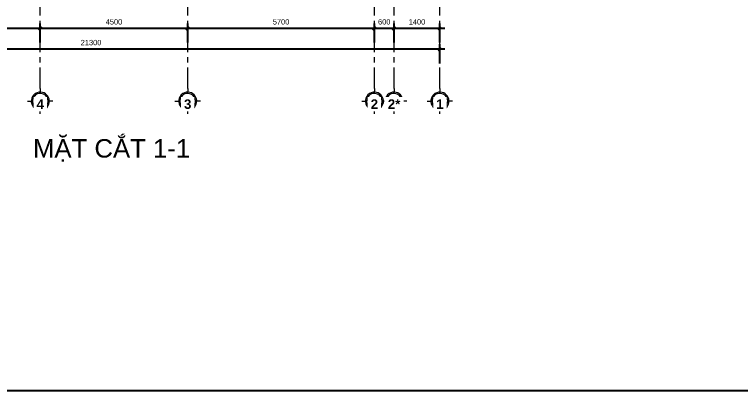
# Model space of a CAD drawing. Header units: millimetres. Extents: x 2164007 to 2324354, y -2513385 to -2308978.
# Drawn here: x 2219618 to 2241779, y -2476776 to -2465301 of the extents above; entities that cross this region are included whole.
import ezdxf

# ---------------------------------------------------------------- set-up
doc = ezdxf.new("R2010")
doc.units = ezdxf.units.MM
doc.linetypes.add('Grid Line', pattern=[22.225, 12.7, -3.175, 3.175, -3.175])
doc.layers.add('5', color=5, linetype='Continuous')
for name, color, linetype, lineweight in [('A-ANNO-DIMS', 211, 'Continuous', 9), ('G-ANNO-TEXT', 231, 'Continuous', 9), ('S-GRID', 8, 'Continuous', 9), ('S-GRID-IDEN', 8, 'Continuous', 9)]:
    doc.layers.add(name, color=color, linetype=linetype, lineweight=lineweight)
doc.styles.add('Arial_1', font='arial.ttf', dxfattribs={"height": 162.282934})
doc.styles.add('Arial_B', font='arialbd.ttf', dxfattribs={"height": 190.266788})
doc.dimstyles.new('Dim_dai_ca_vu', dxfattribs={"dimscale": 304.8, "dimtxt": 165, "dimasz": 0.292969, "dimexe": 0.492126, "dimexo": 0.0625, "dimgap": 0.393701, "dimtad": 1, "dimdec": 0, "dimzin": 0, "dimdsep": 46, "dimtxsty": 'Arial_1', "dimblk1": 'OBLIQUE', "dimblk2": 'OBLIQUE', "dimsah": 1, "dimcen": 0.09, "dimdle": 0.492126, "dimadec": 0, "dimazin": 0, "dimtfac": 1, "dimtdec": 4, "dimtix": 1, "dimtmove": 0, "dimatfit": 3, "dimfxl": 0.984252, "dimfxlon": 1, "dimtvp": 1, "dimtfill": 1, "dimtolj": 1, "dimtzin": 0, "dimarcsym": 2})

# ---------------------------------------------------------------- blocks, each defined once
blk = doc.blocks.new('Grid - Structural Grid-308830-MC 1-1')
at = {"layer": 'S-GRID-IDEN'}
for p, q in [((-9697, -2935), (-9697, -3047)), ((-10085, -3322), (-9972, -3322)), ((-9309, -3322), (-9422, -3322)), ((-9697, -3710), (-9697, -3598))]:
    blk.add_line(p, q, dxfattribs=at)
at = {"layer": 'S-GRID-IDEN', "lineweight": 13}
for start, end in [(86.5906, 185.4173), (3.4094, 86.5906), (275.4173, 3.4094), (185.4173, 275.4173)]:
    blk.add_arc((-9697, -3322), 275, start, end, dxfattribs=at)
at = {"layer": 'S-GRID-IDEN'}
for start, end in [(86.5906, 185.4173), (3.4094, 86.5906), (275.4173, 3.4094), (185.4173, 275.4173)]:
    blk.add_arc((-9697, -3322), 238, start, end, dxfattribs=at)
blk = doc.blocks.new('_Oblique')
at = {"color": 0, "linetype": 'ByBlock', "lineweight": -2}
blk.add_line((-0.5, -0.5), (0.5, 0.5), dxfattribs=at)
blk = doc.blocks.new('*D534')
at = {"layer": 'A-ANNO-DIMS', "color": 0, "lineweight": -2}
for p, q in [((2231204, -2466160), (2231204, -2465579)), ((2232604, -2466160), (2232604, -2465579)), ((2232754, -2465729), (2231054, -2465729))]:
    blk.add_line(p, q, dxfattribs=at)
at = {"layer": 'Defpoints', "color": 0}
for p in [(2231204, -2465729), (2231204, -2466179), (2232604, -2466179)]:
    blk.add_point(p, dxfattribs=at)
at = {"layer": 'A-ANNO-DIMS', "color": 0, "lineweight": -2, "xscale": 89.296875, "yscale": 89.296875, "zscale": 89.296875, "rotation": 180}
blk.add_blockref('_Oblique', (2231204, -2465729), dxfattribs=at)
at = {"layer": 'A-ANNO-DIMS', "color": 0, "lineweight": -2, "xscale": 89.296875, "yscale": 89.296875, "zscale": 89.296875}
blk.add_blockref('_Oblique', (2232604, -2465729), dxfattribs=at)
at = {"layer": 'A-ANNO-DIMS', "color": 0, "insert": (2231904, -2465526), "char_height": 162.3, "attachment_point": 5, "style": 'Arial_1', "bg_fill": 3, "box_fill_scale": 1.1, "bg_fill_color": 256, "bg_fill_true_color": 13158600, "bg_fill_transparency": 115}
blk.add_mtext('\\A1;1400', dxfattribs=at)
blk = doc.blocks.new('*D535')
at = {"layer": 'A-ANNO-DIMS', "color": 0, "lineweight": -2}
for p, q in [((2230604, -2466160), (2230604, -2465579)), ((2231204, -2466160), (2231204, -2465579)), ((2231354, -2465729), (2230454, -2465729))]:
    blk.add_line(p, q, dxfattribs=at)
at = {"layer": 'Defpoints', "color": 0}
for p in [(2230604, -2466179), (2231204, -2466179)]:
    blk.add_point(p, dxfattribs=at)
at = {"layer": 'A-ANNO-DIMS', "color": 0, "lineweight": -2, "xscale": 89.296875, "yscale": 89.296875, "zscale": 89.296875, "rotation": 180}
blk.add_blockref('_Oblique', (2230604, -2465729), dxfattribs=at)
at = {"layer": 'A-ANNO-DIMS', "color": 0, "lineweight": -2, "xscale": 89.296875, "yscale": 89.296875, "zscale": 89.296875}
blk.add_blockref('_Oblique', (2231204, -2465729), dxfattribs=at)
at = {"layer": 'A-ANNO-DIMS', "color": 0, "insert": (2230904, -2465526), "char_height": 162.3, "attachment_point": 5, "style": 'Arial_1', "bg_fill": 3, "box_fill_scale": 1.1, "bg_fill_color": 256, "bg_fill_true_color": 13158600, "bg_fill_transparency": 15847316}
blk.add_mtext('\\A1;600', dxfattribs=at)
at = {"layer": 'Defpoints', "color": 0}
blk.add_point((2230604, -2465729), dxfattribs=at)
blk = doc.blocks.new('*D536')
at = {"layer": 'A-ANNO-DIMS', "color": 0, "lineweight": -2}
for p, q in [((2224904, -2466160), (2224904, -2465579)), ((2230604, -2466160), (2230604, -2465579)), ((2230754, -2465729), (2224754, -2465729))]:
    blk.add_line(p, q, dxfattribs=at)
at = {"layer": 'Defpoints', "color": 0}
for p in [(2224904, -2465729), (2224904, -2466179), (2230604, -2466179)]:
    blk.add_point(p, dxfattribs=at)
at = {"layer": 'A-ANNO-DIMS', "color": 0, "lineweight": -2, "xscale": 89.296875, "yscale": 89.296875, "zscale": 89.296875, "rotation": 180}
blk.add_blockref('_Oblique', (2224904, -2465729), dxfattribs=at)
at = {"layer": 'A-ANNO-DIMS', "color": 0, "lineweight": -2, "xscale": 89.296875, "yscale": 89.296875, "zscale": 89.296875}
blk.add_blockref('_Oblique', (2230604, -2465729), dxfattribs=at)
at = {"layer": 'A-ANNO-DIMS', "color": 0, "insert": (2227754, -2465526), "char_height": 162.3, "attachment_point": 5, "style": 'Arial_1', "bg_fill": 3, "box_fill_scale": 1.1, "bg_fill_color": 256, "bg_fill_true_color": 13158600, "bg_fill_transparency": 15847316}
blk.add_mtext('\\A1;5700', dxfattribs=at)
blk = doc.blocks.new('*D537')
at = {"layer": 'A-ANNO-DIMS', "color": 0, "lineweight": -2}
for p, q in [((2220404, -2466160), (2220404, -2465579)), ((2224904, -2466160), (2224904, -2465579)), ((2225054, -2465729), (2220254, -2465729))]:
    blk.add_line(p, q, dxfattribs=at)
at = {"layer": 'Defpoints', "color": 0}
for p in [(2220404, -2465729), (2220404, -2466179), (2224904, -2466179)]:
    blk.add_point(p, dxfattribs=at)
at = {"layer": 'A-ANNO-DIMS', "color": 0, "lineweight": -2, "xscale": 89.296875, "yscale": 89.296875, "zscale": 89.296875, "rotation": 180}
blk.add_blockref('_Oblique', (2220404, -2465729), dxfattribs=at)
at = {"layer": 'A-ANNO-DIMS', "color": 0, "lineweight": -2, "xscale": 89.296875, "yscale": 89.296875, "zscale": 89.296875}
blk.add_blockref('_Oblique', (2224904, -2465729), dxfattribs=at)
at = {"layer": 'A-ANNO-DIMS', "color": 0, "insert": (2222654, -2465526), "char_height": 162.3, "attachment_point": 5, "style": 'Arial_1', "bg_fill": 3, "box_fill_scale": 1.1, "bg_fill_color": 256, "bg_fill_true_color": 13158600, "bg_fill_transparency": 15847832}
blk.add_mtext('\\A1;4500', dxfattribs=at)
blk = doc.blocks.new('*D538')
at = {"layer": 'A-ANNO-DIMS', "color": 0, "lineweight": -2}
for p, q in [((2214404, -2466160), (2214404, -2465579)), ((2220404, -2466160), (2220404, -2465579)), ((2220554, -2465729), (2214254, -2465729))]:
    blk.add_line(p, q, dxfattribs=at)
at = {"layer": 'Defpoints', "color": 0}
for p in [(2214404, -2465729), (2214404, -2466179), (2220404, -2466179)]:
    blk.add_point(p, dxfattribs=at)
at = {"layer": 'A-ANNO-DIMS', "color": 0, "lineweight": -2, "xscale": 89.296875, "yscale": 89.296875, "zscale": 89.296875, "rotation": 180}
blk.add_blockref('_Oblique', (2214404, -2465729), dxfattribs=at)
at = {"layer": 'A-ANNO-DIMS', "color": 0, "lineweight": -2, "xscale": 89.296875, "yscale": 89.296875, "zscale": 89.296875}
blk.add_blockref('_Oblique', (2220404, -2465729), dxfattribs=at)
at = {"layer": 'A-ANNO-DIMS', "color": 0, "insert": (2217404, -2465526), "char_height": 162.3, "attachment_point": 5, "style": 'Arial_1', "bg_fill": 3, "box_fill_scale": 1.1, "bg_fill_color": 256, "bg_fill_true_color": 13158600, "bg_fill_transparency": 6507689}
blk.add_mtext('\\A1;6000', dxfattribs=at)
blk = doc.blocks.new('*D540')
at = {"layer": 'A-ANNO-DIMS', "color": 0, "lineweight": -2}
for p, q in [((2211304, -2466792), (2211304, -2466211)), ((2232604, -2466792), (2232604, -2466211)), ((2232754, -2466361), (2211154, -2466361))]:
    blk.add_line(p, q, dxfattribs=at)
at = {"layer": 'Defpoints', "color": 0}
for p in [(2211304, -2466361), (2211304, -2466811), (2232604, -2466811)]:
    blk.add_point(p, dxfattribs=at)
at = {"layer": 'A-ANNO-DIMS', "color": 0, "lineweight": -2, "xscale": 89.296875, "yscale": 89.296875, "zscale": 89.296875, "rotation": 180}
blk.add_blockref('_Oblique', (2211304, -2466361), dxfattribs=at)
at = {"layer": 'A-ANNO-DIMS', "color": 0, "lineweight": -2, "xscale": 89.296875, "yscale": 89.296875, "zscale": 89.296875}
blk.add_blockref('_Oblique', (2232604, -2466361), dxfattribs=at)
at = {"layer": 'A-ANNO-DIMS', "color": 0, "insert": (2221954, -2466158), "char_height": 162.3, "attachment_point": 5, "style": 'Arial_1', "bg_fill": 3, "box_fill_scale": 1.1, "bg_fill_color": 256, "bg_fill_true_color": 13158600, "bg_fill_transparency": 6357028}
blk.add_mtext('\\A1;21300', dxfattribs=at)

msp = doc.modelspace()

# ---------------------------------------------------------------- linework, layer by layer
at = {"layer": '5'}
msp.add_lwpolyline([(2201896, -2476776.3), (2242592.6, -2476776.3), (2242592.6, -2447998), (2201896, -2447998)], close=True, dxfattribs=at)
at = {"layer": 'S-GRID', "linetype": 'Grid Line', "ltscale": 50}
for p, q in [((2220404.1, -2467558), (2220404.1, -2453547.5)), ((2224904.1, -2467558), (2224904.1, -2453547.5)), ((2230604.1, -2467558), (2230604.1, -2453547.5)), ((2231204.1, -2467558), (2231204.1, -2453547.5)), ((2232604.1, -2467558), (2232604.1, -2453547.5))]:
    msp.add_line(p, q, dxfattribs=at)

# ---------------------------------------------------------------- block references
at = {"layer": 'S-GRID-IDEN'}
for p in [(2230101.2, -2464623.2), (2234601.2, -2464623.2), (2240301.2, -2464623.2), (2242301.2, -2464623.2)]:
    msp.add_blockref('Grid - Structural Grid-308830-MC 1-1', p, dxfattribs=at)

# ---------------------------------------------------------------- next in the draw order: texts
at = {"layer": 'G-ANNO-TEXT', "color": 7, "insert": (2220181.2, -2469105), "char_height": 562.089, "width": 5678.424, "attachment_point": 1, "line_spacing_factor": 0.938532, "style": 'Arial_1', "bg_fill": 3, "box_fill_scale": 1.25, "bg_fill_color": 0, "bg_fill_transparency": 0}
msp.add_mtext('MẶT CẮT 1-1', dxfattribs=at)
at = {"layer": 'S-GRID-IDEN', "char_height": 289.967, "width": 260.604, "attachment_point": 2, "line_spacing_factor": 0.938532, "style": 'Arial_B', "bg_fill": 3, "box_fill_scale": 1.25, "bg_fill_color": 0, "bg_fill_transparency": 0}
for s, insert in [('\\fArial|b1|i0|c163|p34|;4', (2220404, -2467890.6)), ('\\fArial|b1|i0|c163|p34|;3', (2224904, -2467890.6)), ('\\fArial|b1|i0|c163|p34|;2', (2230604, -2467890.6)), ('\\fArial|b1|i0|c163|p34|;1', (2232604, -2467890.6))]:
    msp.add_mtext(s, dxfattribs=dict(at, insert=insert))

# ---------------------------------------------------------------- next in the draw order: dimensions: what is measured, and where the dimension line sits
at = {"layer": 'A-ANNO-DIMS'}
dim = msp.add_linear_dim(base=(2231204.1, -2465729.1), p1=(2232604.1, -2466179.1), p2=(2231204.1, -2466179.1), dimstyle='Dim_dai_ca_vu', override={"dimpost": '<>', "dimfxl": 1400}, dxfattribs=at)
dim.commit()
dim.dimension.update_dxf_attribs({"geometry": '*D534', "text_midpoint": (2231904.1, -2465526.2)})

# ---------------------------------------------------------------- next in the draw order: block references
at = {"layer": 'S-GRID-IDEN'}
msp.add_blockref('Grid - Structural Grid-308830-MC 1-1', (2240901.2, -2464623.2), dxfattribs=at)

# ---------------------------------------------------------------- next in the draw order: dimensions: what is measured, and where the dimension line sits
at = {"layer": 'A-ANNO-DIMS'}
dim = msp.add_linear_dim(base=(2230604.1, -2465729.1), p1=(2231204.1, -2466179.1), p2=(2230604.1, -2466179.1), dimstyle='Dim_dai_ca_vu', override={"dimpost": '<>', "dimfxl": 600}, dxfattribs=at)
dim.commit()
dim.dimension.update_dxf_attribs({"geometry": '*D535', "text_midpoint": (2230904.1, -2465526.2)})

# ---------------------------------------------------------------- next in the draw order: texts
at = {"layer": 'S-GRID-IDEN', "insert": (2231204, -2467890.6), "char_height": 289.97, "width": 442.341, "attachment_point": 2, "line_spacing_factor": 0.938532, "style": 'Arial_B', "bg_fill": 3, "box_fill_scale": 1.25, "bg_fill_color": 0, "bg_fill_transparency": 0}
msp.add_mtext('2*', dxfattribs=at)

# ---------------------------------------------------------------- next in the draw order: dimensions: what is measured, and where the dimension line sits
at = {"layer": 'A-ANNO-DIMS'}
dim = msp.add_linear_dim(base=(2224904.1, -2465729.1), p1=(2230604.1, -2466179.1), p2=(2224904.1, -2466179.1), dimstyle='Dim_dai_ca_vu', override={"dimpost": '<>', "dimfxl": 5700}, dxfattribs=at)
dim.commit()
dim.dimension.update_dxf_attribs({"geometry": '*D536', "text_midpoint": (2227754.1, -2465526.2)})

# ---------------------------------------------------------------- next in the draw order: dimensions: what is measured, and where the dimension line sits
dim = msp.add_linear_dim(base=(2220404.1, -2465729.1), p1=(2224904.1, -2466179.1), p2=(2220404.1, -2466179.1), dimstyle='Dim_dai_ca_vu', override={"dimpost": '<>', "dimfxl": 4500}, dxfattribs=at)
dim.commit()
dim.dimension.update_dxf_attribs({"geometry": '*D537', "text_midpoint": (2222654.1, -2465526.2)})

# ---------------------------------------------------------------- next in the draw order: dimensions: what is measured, and where the dimension line sits
dim = msp.add_linear_dim(base=(2214404.1, -2465729.1), p1=(2220404.1, -2466179.1), p2=(2214404.1, -2466179.1), dimstyle='Dim_dai_ca_vu', override={"dimpost": '<>', "dimfxl": 6000}, dxfattribs=at)
dim.commit()
dim.dimension.update_dxf_attribs({"geometry": '*D538', "text_midpoint": (2217404.1, -2465526.2)})

# ---------------------------------------------------------------- next in the draw order: dimensions: what is measured, and where the dimension line sits
dim = msp.add_linear_dim(base=(2211304.1, -2466360.7), p1=(2232604.1, -2466810.7), p2=(2211304.1, -2466810.7), dimstyle='Dim_dai_ca_vu', override={"dimpost": '<>', "dimfxl": 21300}, dxfattribs=at)
dim.commit()
dim.dimension.update_dxf_attribs({"geometry": '*D540', "text_midpoint": (2221954.1, -2466157.8)})

doc.saveas('drawing.dxf')
